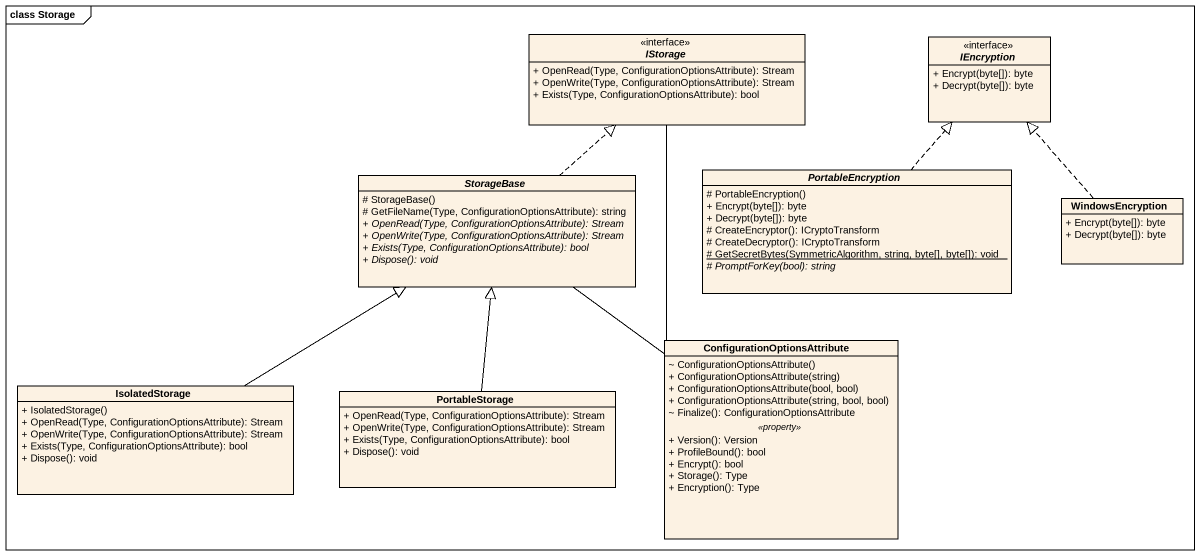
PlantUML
@startuml
mainframe class Storage
hide circle
hide empty members
skinparam classAttributeIconSize 0
interface IStorage <<interface>> {
  + OpenRead(Type, ConfigurationOptionsAttribute): Stream
  + OpenWrite(Type, ConfigurationOptionsAttribute): Stream
  + Exists(Type, ConfigurationOptionsAttribute): bool
}
interface IEncryption <<interface>> {
  + Encrypt(byte[]): byte
  + Decrypt(byte[]): byte
}
abstract class StorageBase {
  # StorageBase()
  # GetFileName(Type, ConfigurationOptionsAttribute): string
  {abstract} + OpenRead(Type, ConfigurationOptionsAttribute): Stream
  {abstract} + OpenWrite(Type, ConfigurationOptionsAttribute): Stream
  {abstract} + Exists(Type, ConfigurationOptionsAttribute): bool
  {abstract} + Dispose(): void
}
abstract class PortableEncryption {
  # PortableEncryption()
  + Encrypt(byte[]): byte
  + Decrypt(byte[]): byte
  # CreateEncryptor(): ICryptoTransform
  # CreateDecryptor(): ICryptoTransform
  {static} # GetSecretBytes(SymmetricAlgorithm, string, byte[], byte[]): void
  {abstract} # PromptForKey(bool): string
}
class WindowsEncryption {
  + Encrypt(byte[]): byte
  + Decrypt(byte[]): byte
}
class "ConfigurationOptionsAttribute" as ConfigurationOptionsAttribut {
  ~ ConfigurationOptionsAttribute()
  + ConfigurationOptionsAttribute(string)
  + ConfigurationOptionsAttribute(bool, bool)
  + ConfigurationOptionsAttribute(string, bool, bool)
  ~ Finalize(): ConfigurationOptionsAttribute
  .. <<property>> ..
  + Version(): Version
  + ProfileBound(): bool
  + Encrypt(): bool
  + Storage(): Type
  + Encryption(): Type
}
class IsolatedStorage {
  + IsolatedStorage()
  + OpenRead(Type, ConfigurationOptionsAttribute): Stream
  + OpenWrite(Type, ConfigurationOptionsAttribute): Stream
  + Exists(Type, ConfigurationOptionsAttribute): bool
  + Dispose(): void
}
class PortableStorage {
  + OpenRead(Type, ConfigurationOptionsAttribute): Stream
  + OpenWrite(Type, ConfigurationOptionsAttribute): Stream
  + Exists(Type, ConfigurationOptionsAttribute): bool
  + Dispose(): void
}
StorageBase .up.|> IStorage
PortableEncryption .up.|> IEncryption
WindowsEncryption .up.|> IEncryption
ConfigurationOptionsAttribut -up- IStorage
ConfigurationOptionsAttribut -up- StorageBase
IsolatedStorage -up-|> StorageBase
PortableStorage -up-|> StorageBase
@enduml
